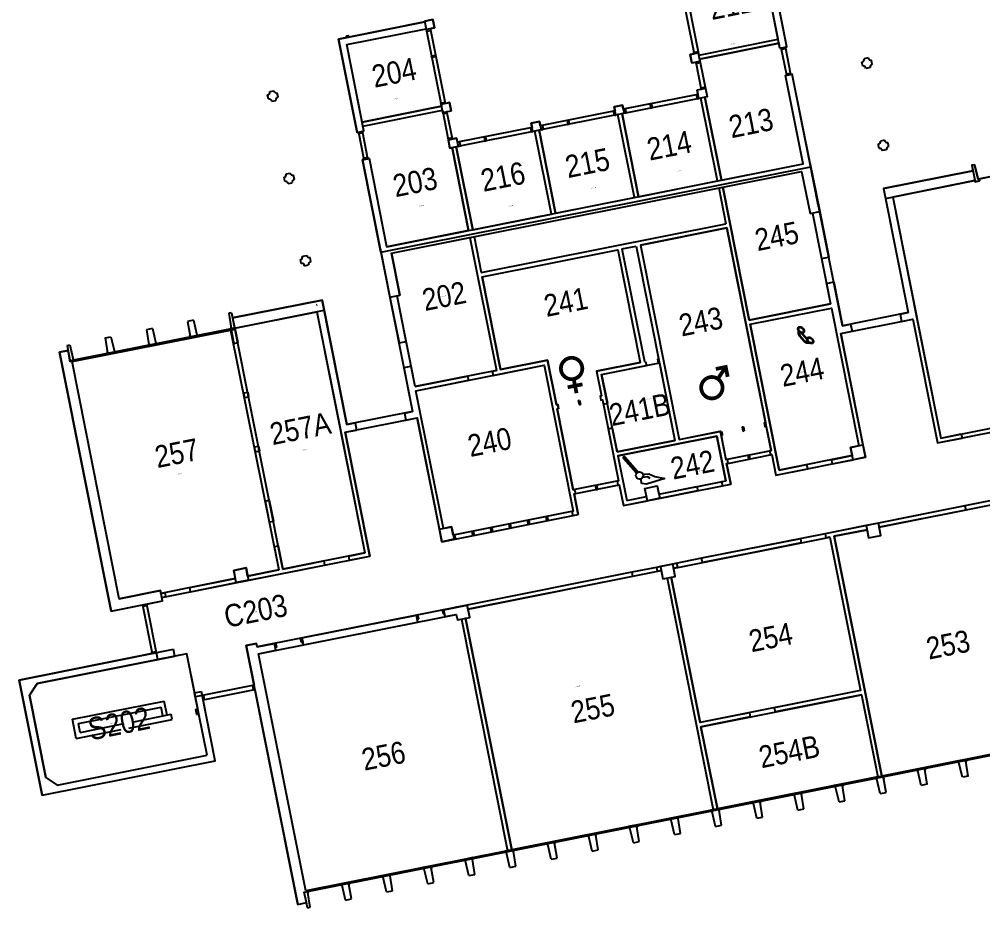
# Model space of a CAD drawing. Header units: inches. Extents: x 69207382 to 69210378, y 27671180 to 27674481.
# Drawn here: x 69207794 to 69209172, y 27671180 to 27672451 of the extents above; entities that cross this region are included whole.
import ezdxf
from ezdxf.enums import TextEntityAlignment as Align

# ---------------------------------------------------------------- set-up
doc = ezdxf.new("R2010")
doc.units = ezdxf.units.IN
doc.header["$LTSCALE"] = 100
doc.header["$MEASUREMENT"] = 0
doc.layers.get('0').update_dxf_attribs({"linetype": 'CONTINUOUS'})
for name, color, linetype in [('A-IDEN-ICON', 4, 'CONTINUOUS'), ('A-IDEN-SNUM', 4, 'CONTINUOUS'), ('A-IDEN-VNUM', 4, 'CONTINUOUS'), ('A-WALL', 5, 'CONTINUOUS'), ('AREA-ASSIGN', 7, 'CONTINUOUS'), ('AREA-GROSS', 1, 'CONTINUOUS')]:
    doc.layers.add(name, color=color, linetype=linetype)
doc.layers.get('0').off()
doc.styles.add('CP_ROOMSNUMBER', font='arial.ttf', dxfattribs={"height": 1})
doc.styles.add('CP_ROOMVNUMBER', font='arial.ttf', dxfattribs={"width": 0.85, "height": 0.075})

# ---------------------------------------------------------------- blocks, each defined once
blk = doc.blocks.new('CPCUST')
for p, q in [((0.0297, -0.0341), (0.0376, -0.0302)), ((0.0376, -0.0302), (0.0533, -0.0324)), ((0.0533, -0.0324), (0.0745, -0.0479)), ((0.0171, -0.0639), (0.02, -0.0466)), ((0.0358, -0.0705), (0.0171, -0.0639)), ((0.0262, -0.0408), (0.0446, -0.0406)), ((0.1117, -0.0625), (0.0358, -0.0705)), ((0.0446, -0.0406), (0.0543, -0.0505)), ((0.0745, -0.0479), (0.1117, -0.0625))]:
    blk.add_line(p, q)
at = {"const_width": 0.015}
blk.add_lwpolyline([(-0.03, 0.05), (0.01, -0.0193)], dxfattribs=at)
at = {"const_width": 0.0075}
blk.add_lwpolyline([(-0.0332, 0.0481, 1), (-0.0268, 0.0519, 1)], format="xyb", close=True, dxfattribs=at)
blk.add_circle((0.0158, -0.0313), 0.0141)
blk = doc.blocks.new('CPMEN')
at = {"const_width": 0.015}
for points in [[(0.055, 0.01), (0.055, 0.05), (0.015, 0.05)], [(0.0151, 0.0101), (0.055, 0.05)]]:
    blk.add_lwpolyline(points, dxfattribs=at)
blk.add_lwpolyline([(-0.0575, -0.02, 1), (0.0275, -0.02, 1)], format="xyb", close=True, dxfattribs=at)
blk = doc.blocks.new('CPWOMEN')
at = {"const_width": 0.015}
blk.add_lwpolyline([(-0.0375, 0, 1), (0.0475, 0, 1)], format="xyb", close=True, dxfattribs=at)
for points in [[(0.005, -0.04), (0.005, -0.1)], [(-0.025, -0.07), (0.035, -0.07)]]:
    blk.add_lwpolyline(points, dxfattribs=at)
blk = doc.blocks.new('CPPHONE')
for p, q in [((0.0096, 0.0252), (-0.0196, -0.0252)), ((0.0169, 0.0279), (-0.0182, -0.0329))]:
    blk.add_line(p, q)
for points in [[(0.0288, 0.0786, 0.139889), (0.0216, 0.0804, 0.107118), (0.0122, 0.0781, 0.079812), (0.0039, 0.0722, 0.067459), (-0.0035, 0.0626, 0.067459), (-0.008, 0.0515, 0.079812), (-0.009, 0.0413, 0.107118), (-0.0064, 0.032, 0.139889), (-0.0012, 0.0267, 0.139889), (0.0061, 0.0248, 0.107118), (0.0155, 0.0272, 0.079812), (0.0238, 0.0331, 0.067459), (0.0312, 0.0426, 0.067459), (0.0357, 0.0538, 0.079812), (0.0367, 0.0639, 0.107118), (0.034, 0.0732, 0.139889)], [(0.0263, 0.0743, 0.139889), (0.0218, 0.0754, 0.107118), (0.0144, 0.0736, 0.079812), (0.0074, 0.0686, 0.067459), (0.0008, 0.0601, 0.067459), (-0.0032, 0.0502, 0.079812), (-0.004, 0.0417, 0.107118), (-0.0019, 0.0344, 0.139889), (0.0013, 0.031, 0.139889), (0.0059, 0.0298, 0.107118), (0.0133, 0.0317, 0.079812), (0.0203, 0.0367, 0.067459), (0.0268, 0.0451, 0.067459), (0.0309, 0.055, 0.079812), (0.0317, 0.0636, 0.107118), (0.0296, 0.0709, 0.139889)], [(-0.0262, -0.0167, 0.139889), (-0.0334, -0.0148, 0.107118), (-0.0428, -0.0172, 0.079812), (-0.0511, -0.0231, 0.067459), (-0.0585, -0.0326, 0.067459), (-0.063, -0.0438, 0.079812), (-0.064, -0.0539, 0.107118), (-0.0614, -0.0632, 0.139889), (-0.0562, -0.0686, 0.139889), (-0.0489, -0.0704, 0.107118), (-0.0395, -0.0681, 0.079812), (-0.0312, -0.0622, 0.067459), (-0.0238, -0.0526, 0.067459), (-0.0193, -0.0415, 0.079812), (-0.0183, -0.0313, 0.107118), (-0.021, -0.022, 0.139889)], [(-0.0287, -0.021, 0.139889), (-0.0332, -0.0198, 0.107118), (-0.0406, -0.0217, 0.079812), (-0.0476, -0.0267, 0.067459), (-0.0542, -0.0351, 0.067459), (-0.0582, -0.045, 0.079812), (-0.059, -0.0536, 0.107118), (-0.0569, -0.0609, 0.139889), (-0.0537, -0.0643, 0.139889), (-0.0491, -0.0654, 0.107118), (-0.0417, -0.0636, 0.079812), (-0.0347, -0.0586, 0.067459), (-0.0282, -0.0501, 0.067459), (-0.0241, -0.0402, 0.079812), (-0.0233, -0.0317, 0.107118), (-0.0254, -0.0244, 0.139889)]]:
    blk.add_lwpolyline(points, format="xyb", close=True)
for points in [[(0.0364, 0.0572), (0.0417, 0.0308), (0.0382, 0.0108), (0.0082, -0.0411), (-0.0083, -0.0558), (-0.0338, -0.0645)], [(0.0334, 0.047), (0.0366, 0.0307), (0.0334, 0.0126), (0.0043, -0.0379), (-0.0109, -0.0514), (-0.0265, -0.0567)]]:
    blk.add_lwpolyline(points)

msp = doc.modelspace()

# ---------------------------------------------------------------- linework, layer by layer
at = {"layer": 'A-WALL'}
for p, q in [((69208882.2, 27672409.4), (69208857.6, 27672533)), ((69208892, 27672411.4), (69208865.4, 27672544.8)), ((69208373.9, 27672447.9), (69208385.6, 27672450.2)), ((69208385.6, 27672450.2), (69208388, 27672438.4)), ((69208250.5, 27672422.3), (69208374.1, 27672446.9)), ((69208262.3, 27672414.4), (69208376, 27672437.1)), ((69208376.2, 27672436.1), (69208373.9, 27672447.9)), ((69208388, 27672438.4), (69208376.2, 27672436.1)), ((69208376.8, 27672433.2), (69208376.2, 27672436.1)), ((69208382.7, 27672434.3), (69208382.1, 27672437.3)), ((69208277.1, 27672288.9), (69208250.5, 27672422.3)), ((69208261.9, 27672426.6), (69208264.8, 27672427.2)), ((69208262.3, 27672424.6), (69208261.9, 27672426.6)), ((69208265.2, 27672425.2), (69208264.8, 27672427.2)), ((69208382.7, 27672434.3), (69208376.8, 27672433.2)), ((69208765.9, 27672399.5), (69208879.6, 27672422.2)), ((69208286.9, 27672290.9), (69208262.3, 27672414.4)), ((69208767, 27672393.6), (69208880.8, 27672416.3)), ((69208882.2, 27672409.4), (69208892, 27672411.4)), ((69208884.5, 27672407.9), (69208884.1, 27672409.8)), ((69208884.5, 27672407.9), (69208890.4, 27672409)), ((69208890.4, 27672409), (69208890, 27672411)), ((69208389.7, 27672399), (69208383.8, 27672397.9)), ((69208384.2, 27672395.9), (69208383.8, 27672397.9)), ((69208390.1, 27672397.1), (69208384.2, 27672395.9)), ((69208390.1, 27672397.1), (69208389.7, 27672399)), ((69208753.5, 27672400.1), (69208765.3, 27672402.5)), ((69208755.9, 27672388.3), (69208753.5, 27672400.1)), ((69208759, 27672403.2), (69208764.9, 27672404.4)), ((69208759.4, 27672401.3), (69208759, 27672403.2)), ((69208765.3, 27672402.5), (69208764.9, 27672404.4)), ((69208765.3, 27672402.5), (69208767.6, 27672390.7)), ((69209008.4, 27672395.3), (69209002.5, 27672394.1)), ((69208755.9, 27672388.3), (69208767.6, 27672390.7)), ((69208762.1, 27672387.6), (69208761.7, 27672389.5)), ((69208762.1, 27672387.6), (69208768, 27672388.7)), ((69208768, 27672388.7), (69208767.6, 27672390.7)), ((69209000.5, 27672383.5), (69208999.3, 27672389.4)), ((69209011.1, 27672381.6), (69209005.2, 27672380.4)), ((69209014.2, 27672386.3), (69209013.1, 27672392.2)), ((69208890, 27672370.2), (69208899.8, 27672372.1)), ((69208915.2, 27672243.7), (69208890, 27672370.2)), ((69208891.6, 27672372.5), (69208897.4, 27672373.7)), ((69208892, 27672370.6), (69208891.6, 27672372.5)), ((69208897.8, 27672371.8), (69208897.4, 27672373.7)), ((69208926.2, 27672239.7), (69208899.8, 27672372.1)), ((69208775.1, 27672353.4), (69208769.2, 27672352.2)), ((69208775.4, 27672351.5), (69208775.1, 27672353.4)), ((69208150.3, 27672336.6), (69208149.1, 27672342.4)), ((69208152.3, 27672347.1), (69208158.2, 27672348.3)), ((69208164, 27672339.3), (69208162.9, 27672345.2)), ((69208762.9, 27672342.8), (69208764.8, 27672343.2)), ((69208764.1, 27672337), (69208762.9, 27672342.8)), ((69208775.4, 27672351.5), (69208763.7, 27672349.1)), ((69208766, 27672337.3), (69208763.7, 27672349.1)), ((69208777.8, 27672339.7), (69208766, 27672337.3)), ((69208769.6, 27672350.3), (69208769.2, 27672352.2)), ((69208798.5, 27672220.4), (69208774.8, 27672339.1)), ((69208775.4, 27672351.5), (69208777.8, 27672339.7)), ((69208155, 27672333.4), (69208160.9, 27672334.6)), ((69208284.3, 27672303.6), (69208398.1, 27672326.3)), ((69208397.1, 27672331.2), (69208403, 27672332.3)), ((69208397.5, 27672329.2), (69208397.1, 27672331.2)), ((69208397.5, 27672329.2), (69208409.3, 27672331.5)), ((69208399.9, 27672317.4), (69208397.5, 27672329.2)), ((69208403.4, 27672330.4), (69208403, 27672332.3)), ((69208409.3, 27672331.5), (69208411.6, 27672319.8)), ((69208645, 27672325.5), (69208656.8, 27672327.8)), ((69208647.3, 27672313.7), (69208645, 27672325.5)), ((69208656.8, 27672327.8), (69208659.1, 27672316.1)), ((69208696.2, 27672329.6), (69208698.2, 27672329.9)), ((69208696.2, 27672329.6), (69208697.4, 27672323.7)), ((69208698.2, 27672329.9), (69208699.3, 27672324.1)), ((69208764.1, 27672337), (69208766, 27672337.3)), ((69208792.6, 27672219.3), (69208769, 27672337.9)), ((69208285.5, 27672297.7), (69208399.3, 27672320.4)), ((69208399.9, 27672317.4), (69208411.6, 27672319.8)), ((69208400.2, 27672315.5), (69208399.9, 27672317.4)), ((69208400.2, 27672315.5), (69208406.1, 27672316.6)), ((69208406.1, 27672316.6), (69208405.7, 27672318.6)), ((69208644.2, 27672319.2), (69208646.2, 27672319.6)), ((69208645.4, 27672313.3), (69208644.2, 27672319.2)), ((69208645.4, 27672313.3), (69208647.3, 27672313.7)), ((69208659.1, 27672316.1), (69208647.3, 27672313.7)), ((69208673.9, 27672195.6), (69208650.3, 27672314.3)), ((69208679.8, 27672196.8), (69208656.2, 27672315.5)), ((69208657.9, 27672321.9), (69208660.9, 27672322.5)), ((69208659.1, 27672316.1), (69208662.1, 27672316.6)), ((69208660.9, 27672322.5), (69208662.1, 27672316.6)), ((69208697.4, 27672323.7), (69208699.3, 27672324.1)), ((69208526.3, 27672301.8), (69208538.1, 27672304.2)), ((69208528.7, 27672290.1), (69208526.3, 27672301.8)), ((69208538.1, 27672304.2), (69208540.4, 27672292.4)), ((69208539.3, 27672298.3), (69208542.2, 27672298.9)), ((69208542.2, 27672298.9), (69208543.4, 27672293)), ((69208577.5, 27672305.9), (69208579.5, 27672306.3)), ((69208577.5, 27672305.9), (69208578.7, 27672300)), ((69208578.7, 27672300), (69208580.7, 27672300.4)), ((69208579.5, 27672306.3), (69208580.7, 27672300.4)), ((69208277.1, 27672288.9), (69208286.9, 27672290.9)), ((69208279.4, 27672287.3), (69208279, 27672289.3)), ((69208279.4, 27672287.3), (69208285.3, 27672288.5)), ((69208285.3, 27672288.5), (69208284.9, 27672290.5)), ((69208525.5, 27672295.6), (69208527.5, 27672296)), ((69208526.7, 27672289.7), (69208525.5, 27672295.6)), ((69208526.7, 27672289.7), (69208528.7, 27672290.1)), ((69208540.4, 27672292.4), (69208528.7, 27672290.1)), ((69208555.3, 27672172), (69208531.6, 27672290.7)), ((69208561.1, 27672173.2), (69208537.5, 27672291.8)), ((69208540.4, 27672292.4), (69208543.4, 27672293)), ((69208407.3, 27672280.2), (69208413.2, 27672281.3)), ((69208407.7, 27672278.2), (69208407.3, 27672280.2)), ((69208407.7, 27672278.2), (69208419.4, 27672280.5)), ((69208410, 27672266.4), (69208407.7, 27672278.2)), ((69208413.6, 27672279.4), (69208413.2, 27672281.3)), ((69208419.4, 27672280.5), (69208421.8, 27672268.8)), ((69208420.6, 27672274.7), (69208423.6, 27672275.3)), ((69208423.6, 27672275.3), (69208424.7, 27672269.4)), ((69208458.9, 27672282.3), (69208460.8, 27672282.7)), ((69208458.9, 27672282.3), (69208460, 27672276.4)), ((69208460, 27672276.4), (69208462, 27672276.8)), ((69208460.8, 27672282.7), (69208462, 27672276.8)), ((69209024, 27672265.9), (69209022.8, 27672271.7)), ((69209031.8, 27672277.6), (69209025.9, 27672276.4)), ((69209037.7, 27672268.6), (69209036.5, 27672274.5)), ((69208421.8, 27672268.8), (69208410, 27672266.4)), ((69208436.6, 27672148.4), (69208413, 27672267)), ((69208442.5, 27672149.5), (69208418.8, 27672268.2)), ((69208421.8, 27672268.8), (69208424.7, 27672269.4)), ((69209034.5, 27672263.9), (69209028.7, 27672262.7)), ((69208284.9, 27672249.7), (69208294.7, 27672251.6)), ((69208311.2, 27672117.3), (69208284.9, 27672249.7)), ((69208286.4, 27672252), (69208292.3, 27672253.2)), ((69208286.8, 27672250.1), (69208286.4, 27672252)), ((69208292.7, 27672251.2), (69208292.3, 27672253.2)), ((69208319.9, 27672125.1), (69208294.7, 27672251.6)), ((69208319.9, 27672125.1), (69208915.2, 27672243.7)), ((69208798.5, 27672220.4), (69208915.2, 27672243.7)), ((69208925, 27672245.6), (69208939, 27672175.5)), ((69208937, 27672185.3), (69208925, 27672245.6)), ((69209160.6, 27672242.6), (69209156.7, 27672241.8)), ((69209160.6, 27672242.6), (69209165.5, 27672221.8)), ((69208175.7, 27672229.5), (69208181.6, 27672230.6)), ((69208311.2, 27672117.3), (69208926.2, 27672239.7)), ((69208326.3, 27672116.2), (69208913.2, 27672233.1)), ((69208913.2, 27672233.1), (69208925.2, 27672172.8)), ((69209030.3, 27672208.5), (69209158.3, 27672234)), ((69209156.7, 27672241.8), (69209161.4, 27672218.3)), ((69208173.8, 27672218.9), (69208172.6, 27672224.8)), ((69208178.5, 27672215.7), (69208184.3, 27672216.9)), ((69208187.5, 27672221.6), (69208186.3, 27672227.5)), ((69208679.8, 27672196.8), (69208792.6, 27672219.3)), ((69209033.1, 27672194.3), (69209161.1, 27672219.8)), ((69209161.4, 27672218.3), (69209167.7, 27672219.5)), ((69209165.5, 27672221.8), (69209167.2, 27672222.1)), ((69209167.7, 27672219.5), (69209167.2, 27672222.1)), ((69208794.6, 27672209.5), (69208804.8, 27672158)), ((69208800.4, 27672210.6), (69208838.3, 27672020.4)), ((69209030.3, 27672208.5), (69209033.1, 27672194.3)), ((69208561.1, 27672173.2), (69208673.9, 27672195.6)), ((69209033.1, 27672194.3), (69209065.6, 27672031)), ((69209043.4, 27672196.3), (69209078, 27672022.7)), ((69208925.2, 27672172.8), (69208939, 27672175.5)), ((69208939, 27672175.5), (69208952, 27672110.3)), ((69208442.5, 27672149.5), (69208555.3, 27672172)), ((69208928.7, 27672173.5), (69208941.7, 27672108.2)), ((69208319.9, 27672125.1), (69208436.6, 27672148.4)), ((69208454.7, 27672088.2), (69208804.8, 27672158)), ((69208682.4, 27672127.5), (69208806, 27672152.1)), ((69208806, 27672152.1), (69208861.4, 27671874)), ((69208438.5, 27672138.5), (69208476.4, 27671948.3)), ((69208444.4, 27672139.7), (69208454.7, 27672088.2)), ((69208310.1, 27672123.2), (69208324.1, 27672053)), ((69208455.9, 27672082.3), (69208650, 27672121)), ((69208650, 27672121), (69208682.2, 27671959.7)), ((69208655.9, 27672122.2), (69208676.5, 27672126.3)), ((69208655.9, 27672122.2), (69208688.1, 27671960.9)), ((69208676.5, 27672126.3), (69208731.9, 27671848.3)), ((69208682.4, 27672127.5), (69208737.8, 27671849.4)), ((69208197.2, 27672101.2), (69208196, 27672107.1)), ((69208199.2, 27672111.8), (69208205, 27672112.9)), ((69208210.9, 27672103.9), (69208209.8, 27672109.8)), ((69208326.3, 27672116.2), (69208338.3, 27672055.9)), ((69208941.7, 27672108.2), (69208952, 27672110.3)), ((69208201.9, 27672098), (69208207.8, 27672099.2)), ((69208455.9, 27672082.3), (69208482.3, 27671949.5)), ((69208948.7, 27672072.9), (69208959, 27672075)), ((69208948.7, 27672072.9), (69208954.5, 27672043.5)), ((69208959, 27672075), (69208971.5, 27672012.2)), ((69208324.1, 27672053), (69208338.3, 27672055.9)), ((69208324.1, 27672053), (69208337.1, 27671987.8)), ((69208347.3, 27671989.9), (69208334.3, 27672055.1)), ((69208099, 27672023.5), (69208227, 27672049)), ((69208219.1, 27672042.3), (69208220.1, 27672042.5)), ((69208219.1, 27672042.3), (69208220.1, 27672042.5)), ((69208219.1, 27672042.3), (69208220.1, 27672042.5)), ((69208219.1, 27672042.3), (69208220.1, 27672042.5)), ((69208227, 27672049), (69208229.9, 27672034.3)), ((69208838.3, 27672020.4), (69208954.5, 27672043.5)), ((69208839.5, 27672014.5), (69208955.7, 27672037.6)), ((69208955.7, 27672037.6), (69208995, 27671840.5)), ((69208097.5, 27672030.8), (69208093.5, 27672030)), ((69208093.5, 27672030), (69208096.9, 27672008.9)), ((69208097.5, 27672030.8), (69208102.2, 27672007.3)), ((69208101.9, 27672008.8), (69208229.9, 27672034.3)), ((69208219.6, 27672032.2), (69208254.2, 27671858.6)), ((69208229.9, 27672034.3), (69208262.4, 27671871)), ((69209053.9, 27672028.6), (69209065.6, 27672031)), ((69209053.9, 27672028.6), (69209055.9, 27672018.3)), ((69209078, 27672022.7), (69209112.1, 27671851.6)), ((69207984.2, 27672008.3), (69207975.8, 27672006.6)), ((69207984.2, 27672008.3), (69207989.1, 27671987.4)), ((69208043.1, 27672020), (69208034.6, 27672018.3)), ((69208034.6, 27672018.3), (69208038.1, 27671997.2)), ((69208043.1, 27672020), (69208048, 27671999.1)), ((69208096.9, 27672008.9), (69208095.7, 27672008.7)), ((69208095.7, 27672008.7), (69208096.2, 27672006.1)), ((69208102.4, 27672008.9), (69208106.5, 27671988.1)), ((69208839.5, 27672014.5), (69208881.1, 27671805.6)), ((69208971.5, 27672012.2), (69208983.3, 27672014.6)), ((69208983.3, 27672014.6), (69208985.3, 27672004.3)), ((69209055.9, 27672018.3), (69209072.1, 27672021.6)), ((69209072.1, 27672021.6), (69209107.4, 27671844.5)), ((69207916.6, 27671994.8), (69207925, 27671996.5)), ((69207916.6, 27671994.8), (69207920, 27671973.7)), ((69207925, 27671996.5), (69207930, 27671975.6)), ((69207975.8, 27672006.6), (69207979.2, 27671985.5)), ((69208038.1, 27671997.2), (69208036.9, 27671996.9)), ((69208036.9, 27671996.9), (69208037.4, 27671994.4)), ((69208037.4, 27671994.4), (69208049.9, 27671996.9)), ((69208048, 27671999.1), (69208049.4, 27671999.4)), ((69208049.9, 27671996.9), (69208049.4, 27671999.4)), ((69208096.2, 27672006.1), (69208102.2, 27672007.3)), ((69208096.8, 27672006.2), (69208100.6, 27671986.9)), ((69208969.1, 27672001), (69208985.3, 27672004.3)), ((69208969.1, 27672001), (69209000.9, 27671841.7)), ((69207862.1, 27671983.9), (69207866.2, 27671984.8)), ((69207862.1, 27671983.9), (69207866.8, 27671960.4)), ((69207866.2, 27671984.8), (69207871.1, 27671963.9)), ((69207979.2, 27671985.5), (69207978, 27671985.2)), ((69207978, 27671985.2), (69207978.5, 27671982.7)), ((69207978.5, 27671982.7), (69207991, 27671985.2)), ((69207989.1, 27671987.4), (69207990.5, 27671987.7)), ((69207991, 27671985.2), (69207990.5, 27671987.7)), ((69208100.6, 27671986.9), (69208106.5, 27671988.1)), ((69208337.1, 27671987.8), (69208347.3, 27671989.9)), ((69207851.3, 27671974.2), (69207863.6, 27671976.6)), ((69207925.1, 27671603.9), (69207851.3, 27671974.2)), ((69207866.8, 27671960.4), (69207864.6, 27671971.7)), ((69207920, 27671973.7), (69207918.6, 27671973.4)), ((69207919.1, 27671970.8), (69207918.6, 27671973.4)), ((69207931.6, 27671973.3), (69207919.1, 27671970.8)), ((69207930, 27671975.6), (69207931.1, 27671975.9)), ((69207931.1, 27671975.9), (69207931.6, 27671973.3)), ((69207872.8, 27671961.6), (69207866.8, 27671960.4)), ((69207936.9, 27671621.6), (69207869.3, 27671960.9)), ((69207871.1, 27671963.9), (69207872.3, 27671964.2)), ((69207872.3, 27671964.2), (69207872.8, 27671961.6)), ((69208344.1, 27671952.5), (69208354.4, 27671954.6)), ((69208360.2, 27671925.1), (69208354.4, 27671954.6)), ((69208471.7, 27671941.2), (69208544.8, 27671955.8)), ((69208482.3, 27671949.5), (69208549.5, 27671962.8)), ((69208544.8, 27671955.8), (69208586.4, 27671746.9)), ((69208549.5, 27671962.8), (69208562.2, 27671899.1)), ((69208619.9, 27671947.3), (69208682.2, 27671959.7)), ((69208627, 27671942.6), (69208691.2, 27671955.4)), ((69208688.1, 27671960.9), (69208690, 27671961.3)), ((69208690, 27671961.3), (69208691.2, 27671955.4)), ((69208706.7, 27671964.6), (69208708.7, 27671965)), ((69208706.7, 27671964.6), (69208707.9, 27671958.7)), ((69208707.9, 27671958.7), (69208709.8, 27671959.1)), ((69208344.1, 27671952.5), (69208356.6, 27671889.7)), ((69208360.2, 27671925.1), (69208435.2, 27671940.1)), ((69208435.2, 27671940.1), (69208436.4, 27671934.2)), ((69208470.6, 27671947.1), (69208476.4, 27671948.3)), ((69208470.6, 27671947.1), (69208471.7, 27671941.2)), ((69208619.9, 27671947.3), (69208626.9, 27671912)), ((69208627, 27671942.6), (69208635.2, 27671901.4)), ((69208361.4, 27671919.3), (69208436.4, 27671934.2)), ((69208114.7, 27671916.2), (69208120.6, 27671917.4)), ((69208114.7, 27671916.2), (69208116.1, 27671909.5)), ((69208120.6, 27671917.4), (69208121.9, 27671910.6)), ((69208400.7, 27671722.1), (69208361.4, 27671919.3)), ((69208625, 27671911.6), (69208626.9, 27671912)), ((69208116.1, 27671909.5), (69208121.9, 27671910.6)), ((69208562.2, 27671899.1), (69208564.2, 27671899.5)), ((69208564.2, 27671899.5), (69208565.3, 27671893.6)), ((69208593.6, 27671905.3), (69208595.5, 27671905.7)), ((69208593.6, 27671905.3), (69208594.8, 27671899.5)), ((69208594.8, 27671899.5), (69208596.7, 27671899.8)), ((69208595.5, 27671905.7), (69208596.7, 27671899.8)), ((69208625, 27671911.6), (69208626.1, 27671905.7)), ((69208626.1, 27671905.7), (69208628.1, 27671906.1)), ((69208628.1, 27671906.1), (69208629.3, 27671900.2)), ((69208629.3, 27671900.2), (69208635.2, 27671901.4)), ((69208344.8, 27671887.4), (69208356.6, 27671889.7)), ((69208344.8, 27671887.4), (69208346.9, 27671877.1)), ((69208563.4, 27671893.2), (69208565.3, 27671893.6)), ((69208563.4, 27671893.2), (69208586.4, 27671777.5)), ((69208262.4, 27671871), (69208274.2, 27671873.3)), ((69208274.2, 27671873.3), (69208276.3, 27671863)), ((69208346.9, 27671877.1), (69208363, 27671880.3)), ((69208394.8, 27671721), (69208363, 27671880.3)), ((69208859.4, 27671873.7), (69208861.4, 27671874)), ((69208859.4, 27671873.7), (69208860.6, 27671867.8)), ((69208254.2, 27671858.6), (69208288.3, 27671687.5)), ((69208260.1, 27671859.8), (69208276.3, 27671863)), ((69208260.1, 27671859.8), (69208295.3, 27671682.8)), ((69208636.3, 27671864.9), (69208642.2, 27671866.1)), ((69208636.3, 27671864.9), (69208651.2, 27671790.4)), ((69208642.2, 27671866.1), (69208649, 27671831.8)), ((69208737.8, 27671849.4), (69208798.6, 27671861.5)), ((69208798.6, 27671861.5), (69208799.8, 27671855.7)), ((69208828, 27671867.4), (69208830, 27671867.8)), ((69208828, 27671867.4), (69208829.2, 27671861.5)), ((69208829.2, 27671861.5), (69208831.1, 27671861.9)), ((69208830, 27671867.8), (69208831.1, 27671861.9)), ((69208860.6, 27671867.8), (69208862.5, 27671868.2)), ((69208862.5, 27671868.2), (69208869.4, 27671833.8)), ((69209112.1, 27671851.6), (69209141.5, 27671857.4)), ((69209141.5, 27671857.4), (69209142.7, 27671851.6)), ((69208649, 27671831.8), (69208731.9, 27671848.3)), ((69208650.2, 27671825.9), (69208791.9, 27671854.1)), ((69208791.9, 27671854.1), (69208804.6, 27671790.3)), ((69208797.8, 27671855.3), (69208799.8, 27671855.7)), ((69208797.8, 27671855.3), (69208804.6, 27671820.9)), ((69209107.4, 27671844.5), (69209142.7, 27671851.6)), ((69208130.1, 27671838.8), (69208136, 27671840)), ((69208130.1, 27671838.8), (69208131.5, 27671832)), ((69208131.5, 27671832), (69208137.4, 27671833.2)), ((69208136, 27671840), (69208137.4, 27671833.2)), ((69208867.4, 27671833.4), (69208869.4, 27671833.8)), ((69208867.4, 27671833.4), (69208868.6, 27671827.6)), ((69208983.2, 27671838.2), (69209000.9, 27671841.7)), ((69208986.7, 27671820.5), (69208983.2, 27671838.2)), ((69209000.9, 27671841.7), (69209004.4, 27671824)), ((69208650.2, 27671825.9), (69208662.9, 27671762.1)), ((69208804.6, 27671820.9), (69208806.6, 27671821.3)), ((69208805.8, 27671815.1), (69208807.8, 27671815.4)), ((69208806.6, 27671821.3), (69208807.8, 27671815.4)), ((69208836, 27671827.2), (69208838, 27671827.6)), ((69208836, 27671827.2), (69208837.2, 27671821.3)), ((69208837.2, 27671821.3), (69208839.2, 27671821.7)), ((69208838, 27671827.6), (69208839.2, 27671821.7)), ((69208868.6, 27671827.6), (69208870.5, 27671827.9)), ((69208870.5, 27671827.9), (69208876.4, 27671798.5)), ((69208956.1, 27671820.5), (69208985.6, 27671826.4)), ((69208957.3, 27671814.6), (69208956.1, 27671820.5)), ((69208957.3, 27671814.6), (69208986.7, 27671820.5)), ((69209004.4, 27671824), (69208986.7, 27671820.5)), ((69208805.8, 27671815.1), (69208811.7, 27671785.6)), ((69208876.4, 27671798.5), (69208922, 27671807.6)), ((69208881.1, 27671805.6), (69208920.8, 27671813.5)), ((69208922, 27671807.6), (69208920.8, 27671813.5)), ((69208649.2, 27671790), (69208651.2, 27671790.4)), ((69208649.2, 27671790), (69208650.4, 27671784.1)), ((69208798.7, 27671789.2), (69208804.6, 27671790.3)), ((69208798.7, 27671789.2), (69208799.9, 27671783.3)), ((69208586.4, 27671777.5), (69208588.4, 27671777.9)), ((69208588.4, 27671777.9), (69208589.6, 27671772)), ((69208617.8, 27671783.7), (69208619.8, 27671784.1)), ((69208617.8, 27671783.7), (69208619, 27671777.8)), ((69208619, 27671777.8), (69208620.9, 27671778.2)), ((69208619.8, 27671784.1), (69208620.9, 27671778.2)), ((69208650.4, 27671784.1), (69208652.3, 27671784.5)), ((69208652.3, 27671784.5), (69208658.2, 27671755.1)), ((69208689, 27671779.6), (69208706.6, 27671783.1)), ((69208692.5, 27671761.9), (69208689, 27671779.6)), ((69208706.6, 27671783.1), (69208710.2, 27671765.4)), ((69208709, 27671771.3), (69208763.4, 27671782.1)), ((69208710.2, 27671765.4), (69208764.6, 27671776.3)), ((69208763.4, 27671782.1), (69208764.6, 27671776.3)), ((69208799.9, 27671783.3), (69208811.7, 27671785.6)), ((69208145.6, 27671761.4), (69208151.4, 27671762.6)), ((69208145.6, 27671761.4), (69208151.5, 27671731.6)), ((69208151.4, 27671762.6), (69208157.4, 27671732.8)), ((69208587.6, 27671771.6), (69208589.6, 27671772)), ((69208587.6, 27671771.6), (69208593.5, 27671742.2)), ((69208658.2, 27671755.1), (69208692.5, 27671761.9)), ((69208662.9, 27671762.1), (69208691.3, 27671767.8)), ((69208710.2, 27671765.4), (69208692.5, 27671761.9)), ((69208584.4, 27671746.5), (69208586.4, 27671746.9)), ((69208584.4, 27671746.5), (69208585.6, 27671740.6)), ((69209146.7, 27671754.5), (69209023.1, 27671729.9)), ((69209147.9, 27671748.6), (69209024.3, 27671724)), ((69209146.7, 27671754.5), (69209147.9, 27671748.6)), ((69208151.5, 27671731.6), (69208157.4, 27671732.8)), ((69208520.7, 27671733.8), (69208522.7, 27671734.2)), ((69208520.7, 27671733.8), (69208521.9, 27671727.9)), ((69208522.7, 27671734.2), (69208523.8, 27671728.3)), ((69208547.2, 27671739.1), (69208549.1, 27671739.5)), ((69208547.2, 27671739.1), (69208548.3, 27671733.2)), ((69208548.3, 27671733.2), (69208550.3, 27671733.6)), ((69208549.1, 27671739.5), (69208550.3, 27671733.6)), ((69208585.6, 27671740.6), (69208593.5, 27671742.2)), ((69208394.8, 27671721), (69208412.4, 27671724.5)), ((69208398.3, 27671703.3), (69208394.8, 27671721)), ((69208412.4, 27671724.5), (69208415.9, 27671706.8)), ((69208467.7, 27671723.2), (69208469.7, 27671723.6)), ((69208467.7, 27671723.2), (69208468.9, 27671717.4)), ((69208469.7, 27671723.6), (69208470.9, 27671717.8)), ((69208494.2, 27671728.5), (69208496.2, 27671728.9)), ((69208494.2, 27671728.5), (69208495.4, 27671722.6)), ((69208495.4, 27671722.6), (69208497.3, 27671723)), ((69208496.2, 27671728.9), (69208497.3, 27671723)), ((69208521.9, 27671727.9), (69208523.8, 27671728.3)), ((69209005.5, 27671726.4), (69208946.6, 27671714.6)), ((69209006.7, 27671720.5), (69208959.6, 27671711.1)), ((69209023.1, 27671729.9), (69209005.5, 27671726.4)), ((69209005.5, 27671726.4), (69209009, 27671708.7)), ((69209026.7, 27671712.2), (69209023.1, 27671729.9)), ((69208415.9, 27671706.8), (69208398.3, 27671703.3)), ((69208414.8, 27671712.7), (69208416.7, 27671713.1)), ((69208415.9, 27671706.8), (69208417.9, 27671707.2)), ((69208416.7, 27671713.1), (69208417.9, 27671707.2)), ((69208441.2, 27671718), (69208443.2, 27671718.4)), ((69208441.2, 27671718), (69208442.4, 27671712.1)), ((69208442.4, 27671712.1), (69208444.4, 27671712.5)), ((69208443.2, 27671718.4), (69208444.4, 27671712.5)), ((69208468.9, 27671717.4), (69208470.9, 27671717.8)), ((69208911.3, 27671707.6), (69208770.1, 27671679.5)), ((69208911.3, 27671707.6), (69208912.5, 27671701.7)), ((69208946.6, 27671714.6), (69208947.8, 27671708.7)), ((69208953.7, 27671709.9), (69208947.8, 27671708.7)), ((69208953.7, 27671709.9), (69208979.9, 27671578.5)), ((69208959.6, 27671711.1), (69209027.9, 27671367.8)), ((69209009, 27671708.7), (69209026.7, 27671712.2)), ((69208158.5, 27671696.3), (69208164.4, 27671697.5)), ((69208158.5, 27671696.3), (69208165.2, 27671663)), ((69208164.4, 27671697.5), (69208171, 27671664.2)), ((69208912.5, 27671701.7), (69208841.9, 27671687.6)), ((69208264.7, 27671682.8), (69208288.3, 27671687.5)), ((69208264.7, 27671682.8), (69208265.9, 27671676.9)), ((69208265.9, 27671676.9), (69208295.3, 27671682.8)), ((69208771.3, 27671673.6), (69208770.1, 27671679.5)), ((69208841.9, 27671687.6), (69208771.3, 27671673.6)), ((69208100.6, 27671662.3), (69208118.2, 27671665.9)), ((69208118.2, 27671665.9), (69208121.7, 27671648.2)), ((69208121.7, 27671648.2), (69208230.6, 27671669.9)), ((69208171, 27671664.2), (69208229.4, 27671675.8)), ((69208229.4, 27671675.8), (69208230.6, 27671669.9)), ((69208711.3, 27671667.7), (69208705.4, 27671666.6)), ((69208705.4, 27671666.6), (69208706.5, 27671660.7)), ((69208728.9, 27671671.3), (69208711.3, 27671667.7)), ((69208711.3, 27671667.7), (69208714.8, 27671650.1)), ((69208734.8, 27671672.4), (69208728.9, 27671671.3)), ((69208732.4, 27671653.6), (69208728.9, 27671671.3)), ((69208736, 27671666.6), (69208730.1, 27671665.4)), ((69208736, 27671666.6), (69208734.8, 27671672.4)), ((69208037.7, 27671637.6), (69208102.9, 27671650.6)), ((69208104.1, 27671644.7), (69208100.6, 27671662.3)), ((69208120.5, 27671654.1), (69208165.2, 27671663)), ((69208670.1, 27671659.5), (69208434.7, 27671612.7)), ((69208671.2, 27671653.7), (69208435.9, 27671606.8)), ((69208670.1, 27671659.5), (69208671.2, 27671653.7)), ((69208712.4, 27671661.9), (69208706.5, 27671660.7)), ((69208714.8, 27671650.1), (69208732.4, 27671653.6)), ((69208720.7, 27671651.3), (69208786.7, 27671319.8)), ((69208726.5, 27671652.4), (69208768, 27671444.5)), ((69208038.8, 27671631.7), (69208037.7, 27671637.6)), ((69208038.8, 27671631.7), (69208104.1, 27671644.7)), ((69208121.7, 27671648.2), (69208104.1, 27671644.7)), ((69207936.9, 27671621.6), (69207995.7, 27671633.3)), ((69207998.6, 27671618.6), (69207995.7, 27671633.3)), ((69207996.5, 27671629.4), (69208002.4, 27671630.6)), ((69207997.7, 27671623.5), (69208003.5, 27671624.7)), ((69208003.5, 27671624.7), (69208002.4, 27671630.6)), ((69207925.1, 27671603.9), (69207998.6, 27671618.6)), ((69207970.6, 27671611), (69207970.2, 27671612.9)), ((69207970.6, 27671611), (69207976.5, 27671612.1)), ((69207976.5, 27671612.1), (69207976.1, 27671614.1)), ((69208401.3, 27671606), (69208434.7, 27671612.7)), ((69208434.7, 27671612.7), (69208417, 27671609.1)), ((69208438.2, 27671595), (69208434.7, 27671612.7)), ((69208198.3, 27671565.6), (69208362.1, 27671598.2)), ((69208364.1, 27671598.6), (69208362.1, 27671598.2)), ((69208364.1, 27671588.4), (69208362.1, 27671598.2)), ((69208365.3, 27671592.7), (69208364.1, 27671598.6)), ((69208399.4, 27671605.6), (69208401.3, 27671606)), ((69208400.6, 27671599.7), (69208399.4, 27671605.6)), ((69208400.6, 27671599.7), (69208402.5, 27671600.1)), ((69208403.3, 27671596.2), (69208401.3, 27671606)), ((69208403.3, 27671596.2), (69208419, 27671599.3)), ((69208419, 27671599.3), (69208420.6, 27671591.5)), ((69208420.6, 27671591.5), (69208438.2, 27671595)), ((69208200.3, 27671555.8), (69208364.1, 27671588.4)), ((69208365.3, 27671592.7), (69208363.3, 27671592.3)), ((69208426.4, 27671592.7), (69208492.5, 27671261.2)), ((69208432.3, 27671593.8), (69208498.4, 27671262.3)), ((69208979.9, 27671578.5), (69208997.5, 27671490.2)), ((69208118.4, 27671554.8), (69208133.1, 27671557.7)), ((69208192.2, 27671184.5), (69208118.4, 27671554.8)), ((69208134.1, 27671552.8), (69208133.1, 27671557.7)), ((69208134.1, 27671552.8), (69208159.1, 27671557.8)), ((69208161.1, 27671558.2), (69208159.1, 27671557.8)), ((69208159.1, 27671557.8), (69208160.3, 27671551.9)), ((69208161.1, 27671548), (69208159.1, 27671557.8)), ((69208162.2, 27671552.3), (69208161.1, 27671558.2)), ((69208196.4, 27671565.2), (69208198.3, 27671565.6)), ((69208197.5, 27671559.3), (69208196.4, 27671565.2)), ((69208197.5, 27671559.3), (69208199.5, 27671559.7)), ((69208198.3, 27671565.6), (69208199.5, 27671559.7)), ((69208200.3, 27671555.8), (69208198.3, 27671565.6)), ((69207793.8, 27671505.4), (69208014.5, 27671549.4)), ((69207819.3, 27671500.3), (69208016.4, 27671539.5)), ((69207983.7, 27671545.3), (69207989.6, 27671546.4)), ((69207983.7, 27671545.3), (69207984.1, 27671543.3)), ((69207984.1, 27671543.3), (69207983.7, 27671545.3)), ((69207984.1, 27671543.3), (69207989.9, 27671544.5)), ((69207989.9, 27671544.5), (69207989.6, 27671546.4)), ((69207989.9, 27671544.5), (69207989.6, 27671546.4)), ((69208016.4, 27671539.5), (69208014.5, 27671549.4)), ((69208136.1, 27671543), (69208161.1, 27671548)), ((69208203.6, 27671203.7), (69208136.1, 27671543)), ((69208162.2, 27671552.3), (69208160.3, 27671551.9)), ((69207826.6, 27671340.6), (69207793.8, 27671505.4)), ((69207819.3, 27671500.3), (69207808.3, 27671483.8)), ((69208044.7, 27671487.1), (69208054.5, 27671489)), ((69208062.5, 27671397.8), (69208044.7, 27671487.1)), ((69208074.3, 27671390), (69208054.5, 27671489)), ((69208127.8, 27671497.5), (69208129.7, 27671497.9)), ((69208129, 27671491.6), (69208127.8, 27671497.5)), ((69208129, 27671491.6), (69208130.9, 27671492)), ((69208997.5, 27671490.2), (69208873.9, 27671465.6)), ((69207831.7, 27671366.1), (69207808.3, 27671483.8)), ((69207869.8, 27671449.2), (69208001.2, 27671475.3)), ((69208005.2, 27671455.2), (69208001.2, 27671475.3)), ((69208055.7, 27671483.1), (69208057.7, 27671483.5)), ((69208056.9, 27671477.3), (69208058.8, 27671477.6)), ((69208058.8, 27671477.6), (69208057.7, 27671483.5)), ((69208998.6, 27671484.3), (69208875.1, 27671459.7)), ((69208998.6, 27671484.3), (69209022.1, 27671366.7)), ((69207878.6, 27671443.3), (69207996.7, 27671466.8)), ((69207999.3, 27671454.1), (69207996.7, 27671466.8)), ((69208046.4, 27671463.4), (69208049.3, 27671464)), ((69208047.8, 27671456.1), (69208046.4, 27671463.4)), ((69208838.6, 27671458.6), (69208768, 27671444.5)), ((69208838.6, 27671458.6), (69208839.7, 27671452.7)), ((69208873.9, 27671465.6), (69208875.1, 27671459.7)), ((69207875.2, 27671421.7), (69207869.8, 27671449.2)), ((69207881.1, 27671430.5), (69207878.6, 27671443.3)), ((69207950.7, 27671436.7), (69208012.5, 27671449)), ((69207955.1, 27671445.3), (69208011.1, 27671456.4)), ((69208012.5, 27671449), (69208011.1, 27671456.4)), ((69208047.8, 27671456.1), (69208050.8, 27671456.7)), ((69208839.7, 27671452.7), (69208769.1, 27671438.6)), ((69207875.2, 27671421.7), (69207939.5, 27671434.5)), ((69207881.1, 27671430.5), (69207943.8, 27671443)), ((69208769.1, 27671438.6), (69208792.6, 27671321)), ((69207826.6, 27671340.6), (69208074.3, 27671390)), ((69207848.2, 27671355.1), (69208062.5, 27671397.8)), ((69209136.5, 27671389.5), (69209149, 27671391.9)), ((69209137, 27671386.9), (69209136.5, 27671389.5)), ((69209148.1, 27671389.1), (69209149.5, 27671389.4)), ((69209151.6, 27671368), (69209148.1, 27671389.1)), ((69209149, 27671391.9), (69209149.5, 27671389.4)), ((69209077.7, 27671377.7), (69209090.2, 27671380.2)), ((69209078.2, 27671375.2), (69209077.7, 27671377.7)), ((69209079.4, 27671375.4), (69209078.2, 27671375.2)), ((69209084.3, 27671354.6), (69209079.4, 27671375.4)), ((69209089.3, 27671377.4), (69209090.7, 27671377.7)), ((69209092.7, 27671356.3), (69209089.3, 27671377.4)), ((69209090.2, 27671380.2), (69209090.7, 27671377.7)), ((69209138.2, 27671387.1), (69209137, 27671386.9)), ((69209143.1, 27671366.3), (69209138.2, 27671387.1)), ((69207831.7, 27671366.1), (69207848.2, 27671355.1)), ((69209031.2, 27671368.5), (69209018.7, 27671366)), ((69209018.7, 27671366), (69209019.2, 27671363.4)), ((69209020.6, 27671363.7), (69209019.2, 27671363.4)), ((69209025.5, 27671342.9), (69209020.6, 27671363.7)), ((69209030.5, 27671365.7), (69209031.7, 27671365.9)), ((69209034, 27671344.6), (69209030.5, 27671365.7)), ((69209031.7, 27671365.9), (69209031.2, 27671368.5)), ((69209151.6, 27671368), (69209143.1, 27671366.3)), ((69208972.4, 27671356.8), (69208959.8, 27671354.3)), ((69208959.8, 27671354.3), (69208960.4, 27671351.7)), ((69208961.8, 27671352), (69208960.4, 27671351.7)), ((69208966.7, 27671331.2), (69208961.8, 27671352)), ((69208971.7, 27671354), (69208972.9, 27671354.2)), ((69208975.1, 27671332.8), (69208971.7, 27671354)), ((69208972.9, 27671354.2), (69208972.4, 27671356.8)), ((69209092.7, 27671356.3), (69209084.3, 27671354.6)), ((69208854.7, 27671333.3), (69208842.2, 27671330.8)), ((69208855.2, 27671330.8), (69208854.7, 27671333.3)), ((69208913.5, 27671345), (69208901, 27671342.5)), ((69208901, 27671342.5), (69208901.5, 27671340)), ((69208902.9, 27671340.3), (69208901.5, 27671340)), ((69208907.8, 27671319.4), (69208902.9, 27671340.3)), ((69208912.8, 27671342.3), (69208914, 27671342.5)), ((69208916.3, 27671321.1), (69208912.8, 27671342.3)), ((69208914, 27671342.5), (69208913.5, 27671345)), ((69208966.7, 27671331.2), (69208975.1, 27671332.8)), ((69209025.5, 27671342.9), (69209034, 27671344.6)), ((69208795.8, 27671321.6), (69208783.3, 27671319.1)), ((69208783.3, 27671319.1), (69208783.8, 27671316.6)), ((69208795.1, 27671318.8), (69208796.3, 27671319)), ((69208796.3, 27671319), (69208795.8, 27671321.6)), ((69208842.2, 27671330.8), (69208842.7, 27671328.3)), ((69208844.1, 27671328.6), (69208842.7, 27671328.3)), ((69208849, 27671307.7), (69208844.1, 27671328.6)), ((69208854, 27671330.5), (69208855.2, 27671330.8)), ((69208857.4, 27671309.4), (69208854, 27671330.5)), ((69208907.8, 27671319.4), (69208916.3, 27671321.1)), ((69208737, 27671309.9), (69208724.5, 27671307.4)), ((69208724.5, 27671307.4), (69208725, 27671304.8)), ((69208736.3, 27671307.1), (69208737.5, 27671307.3)), ((69208739.7, 27671286), (69208736.3, 27671307.1)), ((69208737.5, 27671307.3), (69208737, 27671309.9)), ((69208785.2, 27671316.8), (69208783.8, 27671316.6)), ((69208790.1, 27671296), (69208785.2, 27671316.8)), ((69208798.6, 27671297.7), (69208795.1, 27671318.8)), ((69208849, 27671307.7), (69208857.4, 27671309.4)), ((69208678.1, 27671298.2), (69208665.6, 27671295.7)), ((69208665.6, 27671295.7), (69208666.1, 27671293.1)), ((69208667.5, 27671293.4), (69208666.1, 27671293.1)), ((69208672.4, 27671272.6), (69208667.5, 27671293.4)), ((69208677.5, 27671295.4), (69208678.6, 27671295.6)), ((69208680.9, 27671274.2), (69208677.5, 27671295.4)), ((69208678.6, 27671295.6), (69208678.1, 27671298.2)), ((69208726.4, 27671305.1), (69208725, 27671304.8)), ((69208731.3, 27671284.3), (69208726.4, 27671305.1)), ((69208790.1, 27671296), (69208798.6, 27671297.7)), ((69208619.3, 27671286.4), (69208606.8, 27671283.9)), ((69208606.8, 27671283.9), (69208607.3, 27671281.4)), ((69208608.7, 27671281.7), (69208607.3, 27671281.4)), ((69208613.6, 27671260.8), (69208608.7, 27671281.7)), ((69208618.6, 27671283.7), (69208619.8, 27671283.9)), ((69208622.1, 27671262.5), (69208618.6, 27671283.7)), ((69208619.8, 27671283.9), (69208619.3, 27671286.4)), ((69208731.3, 27671284.3), (69208739.7, 27671286)), ((69208560.4, 27671274.7), (69208547.9, 27671272.2)), ((69208547.9, 27671272.2), (69208548.4, 27671269.7)), ((69208549.8, 27671270), (69208548.4, 27671269.7)), ((69208554.8, 27671249.1), (69208549.8, 27671270)), ((69208559.8, 27671271.9), (69208561, 27671272.2)), ((69208563.2, 27671250.8), (69208559.8, 27671271.9)), ((69208561, 27671272.2), (69208560.4, 27671274.7)), ((69208672.4, 27671272.6), (69208680.9, 27671274.2)), ((69208442.8, 27671251.3), (69208430.2, 27671248.8)), ((69208443.3, 27671248.7), (69208442.8, 27671251.3)), ((69208501.6, 27671263), (69208489.1, 27671260.5)), ((69208489.1, 27671260.5), (69208489.6, 27671258)), ((69208491, 27671258.2), (69208489.6, 27671258)), ((69208495.9, 27671237.4), (69208491, 27671258.2)), ((69208500.9, 27671260.2), (69208502.1, 27671260.4)), ((69208504.4, 27671239.1), (69208500.9, 27671260.2)), ((69208502.1, 27671260.4), (69208501.6, 27671263)), ((69208554.8, 27671249.1), (69208563.2, 27671250.8)), ((69208613.6, 27671260.8), (69208622.1, 27671262.5)), ((69208383.9, 27671239.6), (69208371.4, 27671237.1)), ((69208371.4, 27671237.1), (69208371.9, 27671234.5)), ((69208383.2, 27671236.8), (69208384.4, 27671237)), ((69208386.7, 27671215.6), (69208383.2, 27671236.8)), ((69208384.4, 27671237), (69208383.9, 27671239.6)), ((69208430.2, 27671248.8), (69208430.8, 27671246.2)), ((69208432.2, 27671246.5), (69208430.8, 27671246.2)), ((69208437.1, 27671225.7), (69208432.2, 27671246.5)), ((69208442.1, 27671248.5), (69208443.3, 27671248.7)), ((69208445.5, 27671227.4), (69208442.1, 27671248.5)), ((69208495.9, 27671237.4), (69208504.4, 27671239.1)), ((69208325.1, 27671227.8), (69208312.6, 27671225.3)), ((69208312.6, 27671225.3), (69208313.1, 27671222.8)), ((69208314.5, 27671223.1), (69208313.1, 27671222.8)), ((69208319.4, 27671202.2), (69208314.5, 27671223.1)), ((69208324.4, 27671225.1), (69208325.6, 27671225.3)), ((69208327.8, 27671203.9), (69208324.4, 27671225.1)), ((69208325.6, 27671225.3), (69208325.1, 27671227.8)), ((69208373.3, 27671234.8), (69208371.9, 27671234.5)), ((69208378.2, 27671214), (69208373.3, 27671234.8)), ((69208437.1, 27671225.7), (69208445.5, 27671227.4)), ((69208266.2, 27671216.1), (69208253.7, 27671213.6)), ((69208253.7, 27671213.6), (69208254.2, 27671211.1)), ((69208255.6, 27671211.4), (69208254.2, 27671211.1)), ((69208260.5, 27671190.5), (69208255.6, 27671211.4)), ((69208265.5, 27671213.3), (69208266.7, 27671213.6)), ((69208269, 27671192.2), (69208265.5, 27671213.3)), ((69208266.7, 27671213.6), (69208266.2, 27671216.1)), ((69208378.2, 27671214), (69208386.7, 27671215.6)), ((69208207.4, 27671204.4), (69208203.6, 27671203.7)), ((69208206.7, 27671201.6), (69208207.9, 27671201.8)), ((69208210.1, 27671180.5), (69208206.7, 27671201.6)), ((69208207.9, 27671201.8), (69208207.4, 27671204.4)), ((69208319.4, 27671202.2), (69208327.8, 27671203.9)), ((69208192.2, 27671184.5), (69208204.6, 27671187)), ((69208206.1, 27671179.7), (69208204.6, 27671187)), ((69208260.5, 27671190.5), (69208269, 27671192.2)), ((69208206.1, 27671179.7), (69208210.1, 27671180.5))]:
    msp.add_line(p, q, dxfattribs=at)
for centre, start, end in [((69209012.3, 27672396.1), 191.2645, 281.2645), ((69208998.6, 27672393.3), 281.2645, 11.2645), ((69209001.3, 27672379.6), 11.2645, 101.2645), ((69209015, 27672382.4), 101.2645, 191.2645), ((69208148.4, 27672346.4), 281.2645, 11.2645), ((69208162.1, 27672349.1), 191.2645, 281.2645), ((69208164.8, 27672335.4), 101.2645, 191.2645), ((69208151.1, 27672332.6), 11.2645, 101.2645), ((69209022, 27672275.7), 281.2645, 11.2645), ((69209035.7, 27672278.4), 191.2645, 281.2645), ((69209024.7, 27672261.9), 11.2645, 101.2645), ((69209038.5, 27672264.7), 101.2645, 191.2645), ((69208171.8, 27672228.7), 281.2645, 11.2645), ((69208185.5, 27672231.4), 191.2645, 281.2645), ((69208174.5, 27672214.9), 11.2645, 101.2645), ((69208188.3, 27672217.7), 101.2645, 191.2645), ((69208195.2, 27672111), 281.2645, 11.2645), ((69208209, 27672113.7), 191.2645, 281.2645), ((69208198, 27672097.3), 11.2645, 101.2645), ((69208211.7, 27672100), 101.2645, 191.2645)]:
    msp.add_arc(centre, 4, start, end, dxfattribs=at)
at = {"layer": 'AREA-ASSIGN'}
for points in [[(69208744.4, 27672507.4), (69208765.9, 27672399.5), (69208879.6, 27672422.2), (69208857.6, 27672533), (69208743.8, 27672510.3), (69208743.8, 27672510.3)], [(69208376.6, 27672434.1), (69208398.1, 27672326.3), (69208284.3, 27672303.6), (69208262.3, 27672414.4), (69208376, 27672437.1), (69208376, 27672437.1)], [(69208882.2, 27672409.4), (69208880.8, 27672416.3), (69208767, 27672393.6), (69208777.8, 27672339.7), (69208774.8, 27672339.1), (69208798.5, 27672220.4), (69208915.2, 27672243.7), (69208890, 27672370.2), (69208892, 27672370.6), (69208884.1, 27672409.8)], [(69208656.2, 27672315.5), (69208679.8, 27672196.8), (69208792.6, 27672219.3), (69208769, 27672337.9)], [(69208294.7, 27672251.6), (69208292.7, 27672251.2), (69208284.9, 27672290.5), (69208286.9, 27672290.9), (69208285.5, 27672297.7), (69208399.3, 27672320.4), (69208410, 27672266.4), (69208413, 27672267), (69208436.6, 27672148.4), (69208319.9, 27672125.1)], [(69208537.5, 27672291.8), (69208561.1, 27672173.2), (69208673.9, 27672195.6), (69208650.3, 27672314.3)], [(69208418.8, 27672268.2), (69208442.5, 27672149.5), (69208555.3, 27672172), (69208531.6, 27672290.7)], [(69209161.1, 27672219.8), (69209043.4, 27672196.3), (69209112.1, 27671851.6), (69209279.8, 27671885), (69209277.4, 27671896.8), (69209295.1, 27671900.3), (69209297.4, 27671888.5), (69209403.4, 27671909.6), (69209335, 27672252.9), (69209331.7, 27672252.2), (69209331.2, 27672254.8), (69209284.9, 27672245.5), (69209285.4, 27672243), (69209272.9, 27672240.5), (69209272.4, 27672243), (69209226, 27672233.8), (69209226.6, 27672231.3), (69209214, 27672228.8), (69209213.5, 27672231.3), (69209167.2, 27672222.1), (69209167.7, 27672219.5), (69209161.4, 27672218.3)], [(69208838.3, 27672020.4), (69208800.4, 27672210.6), (69208913.2, 27672233.1), (69208925.2, 27672172.8), (69208928.7, 27672173.5), (69208954.5, 27672043.5)], [(69208682.4, 27672127.5), (69208737.8, 27671849.4), (69208796.6, 27671861.2), (69208804.6, 27671820.9), (69208869.4, 27671833.8), (69208806, 27672152.1)], [(69208360.2, 27671925.1), (69208334.3, 27672055.1), (69208338.3, 27672055.9), (69208326.3, 27672116.2), (69208438.5, 27672138.5), (69208476.4, 27671948.3)], [(69208565.3, 27671893.6), (69208564.2, 27671899.5), (69208562.2, 27671899.1), (69208549.5, 27671962.8), (69208482.3, 27671949.5), (69208455.9, 27672082.3), (69208650, 27672121), (69208682.2, 27671959.7), (69208619.9, 27671947.3), (69208626.9, 27671912), (69208625, 27671911.6), (69208626.1, 27671905.7), (69208628.1, 27671906.1), (69208651.2, 27671790.4), (69208586.4, 27671777.5), (69208563.4, 27671893.2), (69208565.3, 27671893.6)], [(69208881.1, 27671805.6), (69208839.5, 27672014.5), (69208955.7, 27672037.6), (69208995, 27671840.5), (69208983.2, 27671838.2), (69208985.6, 27671826.4)], [(69208288.3, 27671687.5), (69208171, 27671664.2), (69208102.4, 27672008.9), (69208219.6, 27672032.2)], [(69208165.2, 27671663), (69208120.5, 27671654.1), (69208118.2, 27671665.9), (69208100.6, 27671662.3), (69208102.9, 27671650.6), (69207996.5, 27671629.4), (69207995.7, 27671633.3), (69207936.9, 27671621.6), (69207869.3, 27671960.9), (69208096.2, 27672006.1)], [(69208414.8, 27671712.7), (69208412.4, 27671724.5), (69208400.7, 27671722.1), (69208361.4, 27671919.3), (69208544.8, 27671955.8), (69208586.4, 27671746.9)], [(69208649, 27671831.8), (69208627, 27671942.6), (69208709.8, 27671959.1), (69208731.9, 27671848.3)], [(69208662.9, 27671762.1), (69208691.3, 27671767.8), (69208689, 27671779.6), (69208706.6, 27671783.1), (69208709, 27671771.3), (69208804.6, 27671790.3), (69208791.9, 27671854.1), (69208650.2, 27671825.9)], [(69209027.9, 27671367.8), (69208959.6, 27671711.1), (69209006.7, 27671720.5), (69209009, 27671708.7), (69209026.7, 27671712.2), (69209024.3, 27671724), (69209189.1, 27671756.8), (69209257.4, 27671413.5)], [(69208726.5, 27671652.4), (69208732.4, 27671653.6), (69208730.1, 27671665.4), (69208736, 27671666.6), (69208953.7, 27671709.9), (69208997.5, 27671490.2), (69208768, 27671444.5)], [(69208498.4, 27671262.3), (69208432.3, 27671593.8), (69208438.2, 27671595), (69208438.2, 27671595), (69208435.9, 27671606.8), (69208712.4, 27671661.9), (69208714.8, 27671650.1), (69208720.7, 27671651.3), (69208786.7, 27671319.8)], [(69208203.6, 27671203.7), (69208136.1, 27671543), (69208419, 27671599.3), (69208420.6, 27671591.5), (69208426.4, 27671592.7), (69208492.5, 27671261.2)], [(69208062.5, 27671397.8), (69208050.8, 27671456.7), (69208047.8, 27671456.1), (69208046.4, 27671463.4), (69208049.3, 27671464), (69208033.6, 27671543), (69207819.3, 27671500.3), (69207808.3, 27671483.8), (69207831.7, 27671366.1), (69207848.2, 27671355.1)], [(69208792.6, 27671321), (69208769.1, 27671438.6), (69208998.6, 27671484.3), (69209022.1, 27671366.7)]]:
    msp.add_lwpolyline(points, close=True, dxfattribs=at)
msp.add_lwpolyline([(69209593.9, 27671843.6), (69209146.7, 27671754.5), (69208946.6, 27671714.6), (69208770.1, 27671679.5), (69208705.4, 27671666.6), (69208670.1, 27671659.5), (69208434.7, 27671612.7), (69208134.1, 27671552.8), (69208133.1, 27671557.7), (69208118.4, 27671554.8), (69208129.7, 27671497.9), (69208045.9, 27671481.2), (69208033.6, 27671543), (69207991.9, 27671534.7), (69207976.1, 27671614.1), (69207998.6, 27671618.6), (69207997.7, 27671623.5), (69208295.3, 27671682.8), (69208260.1, 27671859.8), (69208363, 27671880.3), (69208398.3, 27671703.3), (69208593.5, 27671742.2), (69208587.6, 27671771.6), (69208652.3, 27671784.5), (69208658.2, 27671755.1), (69208811.7, 27671785.6), (69208805.8, 27671815.1), (69208807.8, 27671815.4), (69208870.5, 27671827.9), (69208876.4, 27671798.5), (69209004.4, 27671824), (69208969.1, 27672001), (69209072.1, 27672021.6), (69209107.4, 27671844.5), (69209281, 27671879.1)], dxfattribs=at)
at = {"layer": 'AREA-GROSS'}
for points in [[(69210048.5, 27672397.6), (69209165.5, 27672221.8), (69209165.5, 27672221.8), (69209160.6, 27672242.6), (69209156.7, 27672241.8), (69209158.3, 27672234), (69209030.3, 27672208.5), (69209065.6, 27672031), (69208971.5, 27672012.2), (69208899.8, 27672372.1), (69208897.8, 27672371.8), (69208890, 27672411), (69208892, 27672411.4), (69208865.4, 27672544.8)], [(69208738.1, 27672508.2), (69208759.4, 27672401.3), (69208753.5, 27672400.1), (69208755.9, 27672388.3), (69208761.7, 27672389.5), (69208769.6, 27672350.3), (69208763.7, 27672349.1), (69208764.8, 27672343.2), (69208657.9, 27672321.9), (69208656.8, 27672327.8), (69208645, 27672325.5), (69208646.2, 27672319.6), (69208539.3, 27672298.3), (69208538.1, 27672304.2), (69208526.3, 27672301.8), (69208527.5, 27672296), (69208420.6, 27672274.7), (69208419.4, 27672280.5), (69208413.6, 27672279.4), (69208405.7, 27672318.6), (69208411.6, 27672319.8), (69208409.3, 27672331.5), (69208403.4, 27672330.4), (69208382.1, 27672437.3), (69208388, 27672438.4), (69208385.6, 27672450.2), (69208373.9, 27672447.9), (69208374.1, 27672446.9), (69208265.2, 27672425.2), (69208264.8, 27672427.2), (69208261.9, 27672426.6), (69208262.3, 27672424.6), (69208250.5, 27672422.3), (69208277.1, 27672288.9), (69208279, 27672289.3), (69208286.8, 27672250.1), (69208284.9, 27672249.7), (69208356.6, 27671889.7), (69208262.4, 27671871), (69208227, 27672049), (69208099, 27672023.5), (69208101.9, 27672008.8), (69207866.5, 27671961.9), (69207863.6, 27671976.6), (69207851.3, 27671974.2), (69207925.1, 27671603.9), (69207970.2, 27671612.9), (69207984.1, 27671543.3), (69207793.8, 27671505.4), (69207826.6, 27671340.6), (69208074.3, 27671390), (69208056.9, 27671477.3), (69208130.9, 27671492), (69208192.2, 27671184.5), (69208204.6, 27671187), (69208201.6, 27671202), (69210084.4, 27671577)]]:
    msp.add_lwpolyline(points, dxfattribs=at)

# ---------------------------------------------------------------- block references
at = {"layer": 'A-IDEN-ICON'}
for name, p, xscale, yscale, zscale, rotation in [('CPPHONE', (69208916.7, 27671997.4), -180, 180, 180, 11.46052759941993), ('CPWOMEN', (69208582.3, 27671950.7), 360, 360, 360, 11.26453821666922), ('CPMEN', (69208788.6, 27671931.7), 360, 360, 360, 11.26453821666922), ('CPCUST', (69208673.4, 27671808), 360, 360, 360, 11.26453821666922)]:
    msp.add_blockref(name, p, dxfattribs=dict(at, xscale=xscale, yscale=yscale, zscale=zscale, rotation=rotation))

# ---------------------------------------------------------------- texts
at = {"layer": 'A-IDEN-SNUM', "style": 'CP_ROOMSNUMBER', "width": 0.85}
for s, p in [('0140021200', (69208814.6, 27672415.4)), ('0140020400', (69208333.5, 27672336.8)), ('0140021300', (69208843.5, 27672292.7)), ('0140021400', (69208739, 27672233.9)), ('0140021500', (69208615.4, 27672209.3)), ('0140020300', (69208369.7, 27672183.9)), ('0140021600', (69208496.6, 27672183.6)), ('0140024500', (69208877.6, 27672140.4)), ('0140020200', (69208401.7, 27672054.7)), ('0140024100', (69208574.6, 27672036.3)), ('0140024300', (69208768.9, 27672018.3)), ('0140024400', (69208913.8, 27671946.2)), ('01400241B0', (69208694.5, 27671907.5)), ('0140024000', (69208466.7, 27671845.9)), ('01400257A0', (69208203.1, 27671835)), ('0140024200', (69208770.1, 27671805.1)), ('0140025700', (69208022.5, 27671800.2)), ('0140C20300', (69208130.8, 27671602.6)), ('0140025400', (69208868.9, 27671566.6)), ('0140025300', (69209116.1, 27671565.4)), ('0140025500', (69208593, 27671496.3)), ('0140S20200', (69207927.9, 27671443.9)), ('01400254B0', (69208895.5, 27671403.1)), ('0140025600', (69208315, 27671397.1))]:
    msp.add_text(s, height=1, rotation=11.26, dxfattribs=at).set_placement(p, align=Align.MIDDLE_CENTER)
at = {"layer": 'A-IDEN-VNUM', "style": 'CP_ROOMVNUMBER', "width": 0.85}
for s, height, p in [('212', 32, (69208812.5, 27672471.4)), ('204', 32, (69208330, 27672374.5)), ('213', 32, (69208840.7, 27672302.3)), ('214', 32, (69208723.7, 27672270.2)), ('215', 32, (69208606.7, 27672245.2)), ('216', 32, (69208485.8, 27672225.6)), ('203', 32, (69208360.1, 27672217.9)), ('245', 31.5, (69208877.6, 27672140.4)), ('202', 31.5, (69208401.7, 27672054.7)), ('241', 31.5, (69208575.7, 27672046.3)), ('243', 31.5, (69208768.9, 27672018.3)), ('244', 31.5, (69208913.8, 27671946.2)), ('241B', 31.5, (69208681.5, 27671892.5)), ('257A', 31.5, (69208195.9, 27671865.3)), ('240', 31.5, (69208466.7, 27671845.9)), ('257', 31.5, (69208019, 27671830.1)), ('242', 31.5, (69208756.9, 27671813.6)), ('C203', 32, (69208132, 27671604.5)), ('254', 31.5, (69208868.9, 27671566.6)), ('253', 31.5, (69209122.7, 27671556.1)), ('255', 31.5, (69208614.3, 27671464.8)), ('S202', 32, (69207936.3, 27671443.2)), ('256', 31.5, (69208315, 27671397.1)), ('254B', 31.5, (69208895.5, 27671403.1))]:
    msp.add_text(s, height=height, rotation=11.2645, dxfattribs=at).set_placement(p, align=Align.MIDDLE_CENTER)

doc.saveas('drawing.dxf')
